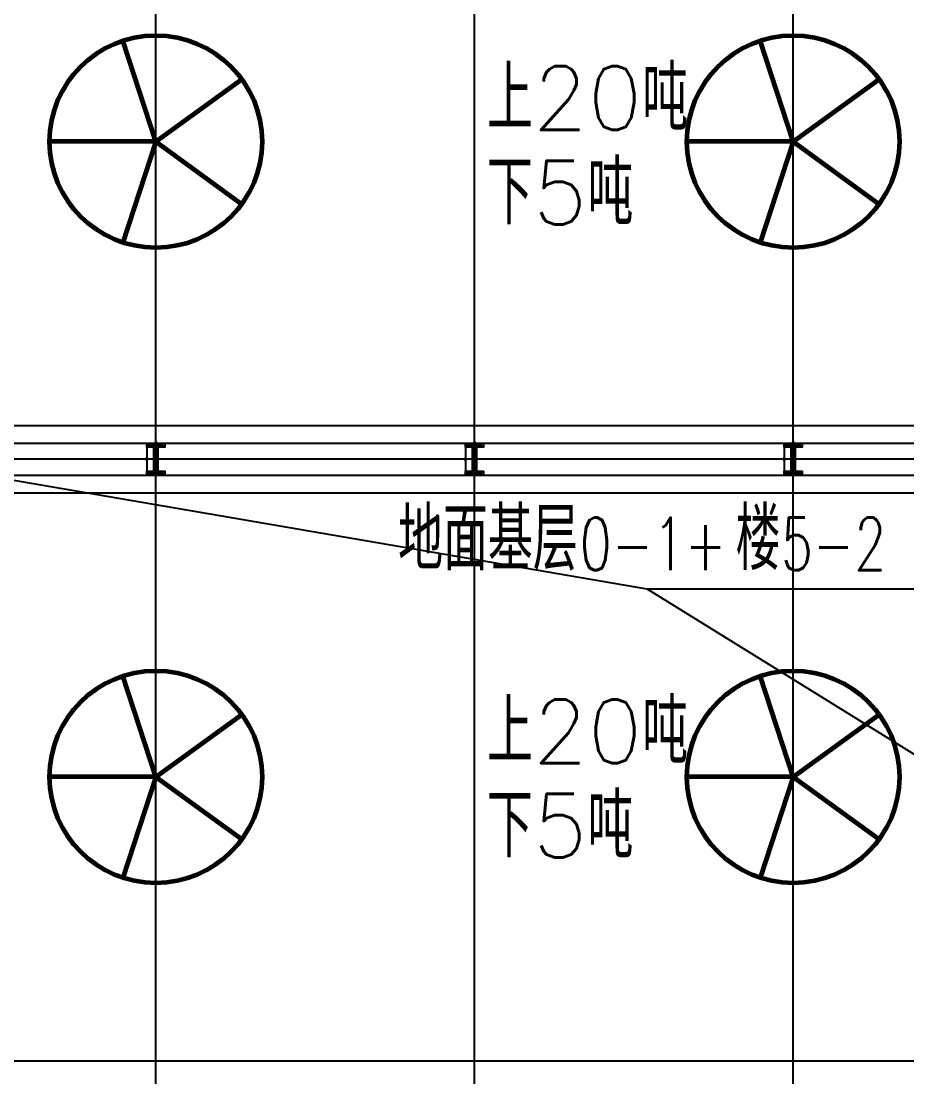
# Model space of a CAD drawing. Extents: x -954573 to 446329, y 489853 to 1226784.
# Drawn here: x -231658 to -206642, y 585318 to 615150 of the extents above; entities that cross this region are included whole.
import ezdxf

# ---------------------------------------------------------------- set-up
doc = ezdxf.new("R2010")
doc.units = 0
doc.header["$LTSCALE"] = 10
doc.header["$MEASUREMENT"] = 0
doc.linetypes.add('10平面$0$DOTE', pattern=[2.42, 2, -0.2, 0.02, -0.2])
doc.linetypes.add('10平面$1$DASH', pattern=[0.35, 0.25, -0.1])
doc.layers.get('Defpoints').update_dxf_attribs({"color": 210})
for name, color, linetype in [('10平面$0$A-AXIS-DOTE', 8, '10平面$0$DOTE'), ('10平面$0$A-AXIS-DP', 8, 'Continuous'), ('10平面$0$A-HATCH-2', 8, 'Continuous'), ('10平面$0$A-LIN-V', 8, 'Continuous'), ('10平面$0$A-WINDOW', 8, 'Continuous'), ('10平面$0$AS-COLN', 8, 'Continuous'), ('10平面$0$AS-WALL', 8, 'Continuous'), ('A-LIN-V', 9, 'Continuous'), ('建-引出', 3, 'Continuous')]:
    doc.layers.add(name, color=color, linetype=linetype)
doc.styles.add('10平面$0$_TCH_DIM_T3', font='SIMPLEX', dxfattribs={"width": 0.705882, "bigfont": 'GBCBIG'})
doc.styles.add('10平面$0$A-STANDARD', font='SIMPLEX', dxfattribs={"bigfont": 'GBCBIG'})
doc.styles.add('A-STANDARD', font='SIMPLEX', dxfattribs={"bigfont": 'GBCBIG'})
doc.dimstyles.new('10平面$0$_TCH_ARCH&&10', dxfattribs={"dimtxt": 29.75, "dimasz": 10, "dimexe": 10, "dimexo": 10, "dimgap": 12.625, "dimtad": 1, "dimdec": 0, "dimzin": 0, "dimdsep": 46, "dimtxsty": '10平面$0$_TCH_DIM_T3', "dimblk": '10平面$0$_ArchTick', "dimcen": 0.09, "dimclrt": 7, "dimazin": 2, "dimtfac": 1, "dimtdec": 0, "dimtix": 1, "dimtmove": 2, "dimatfit": 3, "dimfxl": 0, "dimtolj": 1, "dimtzin": 0, "dimarcsym": 0})

# ---------------------------------------------------------------- blocks, each defined once
blk = doc.blocks.new('10平面$0$dote')
at = {"layer": '10平面$0$A-AXIS-DOTE', "ltscale": 2}
for p, q in [((-7117.8, -264080), (-7117.8, -167560.7)), ((1882.2, -264080), (1882.2, -167560.7)), ((10882.2, -264080), (10882.2, -167560.7)), ((98696.4, -202050), (-97273.6, -202050))]:
    blk.add_line(p, q, dxfattribs=at)
blk = doc.blocks.new('10平面$0$G$C2F382D44')
at = {"color": 2, "style": '10平面$0$A-STANDARD'}
for s, p in [('上20吨', (-2949, 425)), ('下5吨', (-2952, -2245))]:
    blk.add_text(s, height=1800, dxfattribs=at).set_placement(p)
blk = doc.blocks.new('10平面$0$4324324')
at = {"layer": '10平面$0$A-HATCH-2', "linetype": '10平面$1$DASH'}
for p, q in [((-294754.2, 603720.1), (-128854.2, 603720.1)), ((-294754.2, 603220.1), (-128854.2, 603220.1)), ((-294754.2, 602320), (-128854.2, 602320)), ((-294754.2, 601820), (-128854.2, 601820)), ((-294754.2, 585770.1), (-128854.2, 585770.1))]:
    blk.add_line(p, q, dxfattribs=at)
blk = doc.blocks.new('10平面$0$w4324324')
at = {"layer": '10平面$0$A-HATCH-2', "lineweight": 60}
for q in [(-1694760, 686605), (-1697614, 684532), (-1691907, 684532), (-1696524, 681178), (-1692997, 681178)]:
    blk.add_line((-1694760, 683605), q, dxfattribs=at)
blk.add_circle((-1694760, 683605), 3000, dxfattribs=at)
blk = doc.blocks.new('10平面$0$342343')
at = {"layer": '10平面$0$A-LIN-V'}
for p in [(1066610, 27556), (1084560, 27556), (1066610, 9556), (1084560, 9556)]:
    blk.add_blockref('10平面$0$w4324324', p, dxfattribs=at)
blk = doc.blocks.new('10平面$0$_ArchTick')
at = {"color": 0, "linetype": 'ByBlock', "const_width": 0.4}
blk.add_lwpolyline([(-0.5, -0.5), (0.5, 0.5)], dxfattribs=at)
blk = doc.blocks.new('*D3408')
at = {"layer": '10平面$0$A-AXIS-DP', "color": 0, "lineweight": -2}
for p, q in [((-165054, 621030), (-165054, 621079)), ((-165054, 621069), (-164654, 621069)), ((-164654, 621030), (-164654, 621079))]:
    blk.add_line(p, q, dxfattribs=at)
at = {"layer": 'Defpoints', "color": 0}
for p in [(-165054, 621020), (-164654, 621069), (-164654, 621020)]:
    blk.add_point(p, dxfattribs=at)
at = {"layer": '10平面$0$A-AXIS-DP', "color": 0, "lineweight": -2, "xscale": 10, "yscale": 10, "zscale": 10, "rotation": 180}
blk.add_blockref('10平面$0$_ArchTick', (-165054, 621069), dxfattribs=at)
at = {"layer": '10平面$0$A-AXIS-DP', "color": 0, "lineweight": -2, "xscale": 10, "yscale": 10, "zscale": 10}
blk.add_blockref('10平面$0$_ArchTick', (-164654, 621069), dxfattribs=at)
at = {"layer": '10平面$0$A-AXIS-DP', "color": 7, "insert": (-164854, 621096), "char_height": 29.8, "attachment_point": 5, "style": '10平面$0$_TCH_DIM_T3'}
blk.add_mtext('\\A1;400', dxfattribs=at)
blk = doc.blocks.new('*D3409')
at = {"layer": '10平面$0$A-AXIS-DP', "color": 0, "lineweight": -2}
for p, q in [((-165064, 621020), (-165105, 621020)), ((-165095, 620220), (-165095, 621020)), ((-165064, 620220), (-165105, 620220))]:
    blk.add_line(p, q, dxfattribs=at)
at = {"layer": 'Defpoints', "color": 0}
for p in [(-165095, 621020), (-165054, 621020), (-165054, 620220)]:
    blk.add_point(p, dxfattribs=at)
at = {"layer": '10平面$0$A-AXIS-DP', "color": 0, "lineweight": -2, "xscale": 10, "yscale": 10, "zscale": 10}
for p, rotation in [((-165095, 621020), 90), ((-165095, 620220), 270)]:
    blk.add_blockref('10平面$0$_ArchTick', p, dxfattribs=dict(at, rotation=rotation))
at = {"layer": '10平面$0$A-AXIS-DP', "color": 7, "insert": (-165123, 620620), "char_height": 29.8, "attachment_point": 5, "rotation": 90, "style": '10平面$0$_TCH_DIM_T3'}
blk.add_mtext('\\A1;800', dxfattribs=at)
blk = doc.blocks.new('10平面$0$w42343243')
at = {"layer": '10平面$0$A-HATCH-2'}
blk.add_lwpolyline([(-165104.2, 621070), (-164604.2, 621070), (-164604.2, 620958), (-164800.2, 620958), (-164800.2, 620282), (-164604.2, 620282), (-164604.2, 620170), (-165104.2, 620170), (-165104.2, 620282), (-164908.2, 620282), (-164908.2, 620958), (-165104.2, 620958)], close=True, dxfattribs=at)
at = {"layer": '10平面$0$AS-COLN', "color": 3}
blk.add_lwpolyline([(-165054.2, 621020), (-164654.2, 621020), (-164654.2, 621008), (-164850.2, 621008), (-164850.2, 620232), (-164654.2, 620232), (-164654.2, 620220), (-165054.2, 620220), (-165054.2, 620232), (-164858.2, 620232), (-164858.2, 621008), (-165054.2, 621008)], close=True, dxfattribs=at)
at = {"layer": '10平面$0$A-AXIS-DP'}
for p1, p2, distance, picture, middle in [((-165054.2, 621020), (-164654.2, 621020), 48.8, '*D3408', (-164854.2, 621096.2)), ((-165054.2, 620220), (-165054.2, 621020), 41.2, '*D3409', (-165122.9, 620620))]:
    dim = blk.add_aligned_dim(p1=p1, p2=p2, distance=distance, dimstyle='10平面$0$_TCH_ARCH&&10', dxfattribs=at)
    dim.commit()
    dim.dimension.update_dxf_attribs({"geometry": picture, "text_midpoint": middle})
blk = doc.blocks.new('10平面$0$42343')
at = {"layer": '10平面$0$A-WINDOW'}
for p in [(-63000, -17850), (-54000, -17850), (-45000, -17850)]:
    blk.add_blockref('10平面$0$w42343243', p, dxfattribs=at)
blk = doc.blocks.new('10平面')
for p in [(-215550, 611650), (-215550, 593760)]:
    blk.add_blockref('10平面$0$G$C2F382D44', p)
at = {"layer": '10平面$0$A-LIN-V', "rotation": 90}
blk.add_blockref('10平面$0$342343', (483306.5, 1221945), dxfattribs=at)
at = {"layer": '10平面$0$A-WINDOW'}
for name in ['10平面$0$42343', '10平面$0$4324324']:
    blk.add_blockref(name, (0, 0), dxfattribs=at)
at = {"layer": '10平面$0$AS-WALL'}
blk.add_blockref('10平面$0$dote', (-220736.4, 804820), dxfattribs=at)

msp = doc.modelspace()

# ---------------------------------------------------------------- block references
at = {"layer": 'A-LIN-V'}
msp.add_blockref('10平面', (0, 0), dxfattribs=at)

# ---------------------------------------------------------------- next in the draw order: linework, layer by layer
at = {"layer": '建-引出'}
for p, q in [((-294954.2, 613020), (-213990, 599110)), ((-213990, 599110), (-176630, 599110)), ((-137504.2, 551720), (-213990, 599110))]:
    msp.add_line(p, q, dxfattribs=at)

# ---------------------------------------------------------------- next in the draw order: texts
at = {"layer": '建-引出', "color": 7, "style": 'A-STANDARD'}
for s, height, p in [('地面基层', 1762.96, (-221013.3, 599635)), ('楼', 1763, (-211480, 599635))]:
    msp.add_text(s, height=height, dxfattribs=at).set_placement(p)
at = {"layer": '建-引出', "color": 7, "style": 'A-STANDARD', "width": 0.705882}
for s, p in [('0-1+', (-215880, 599635)), ('5-2', (-210196.7, 599635))]:
    msp.add_text(s, height=1487.5, dxfattribs=at).set_placement(p)

doc.saveas('drawing.dxf')
